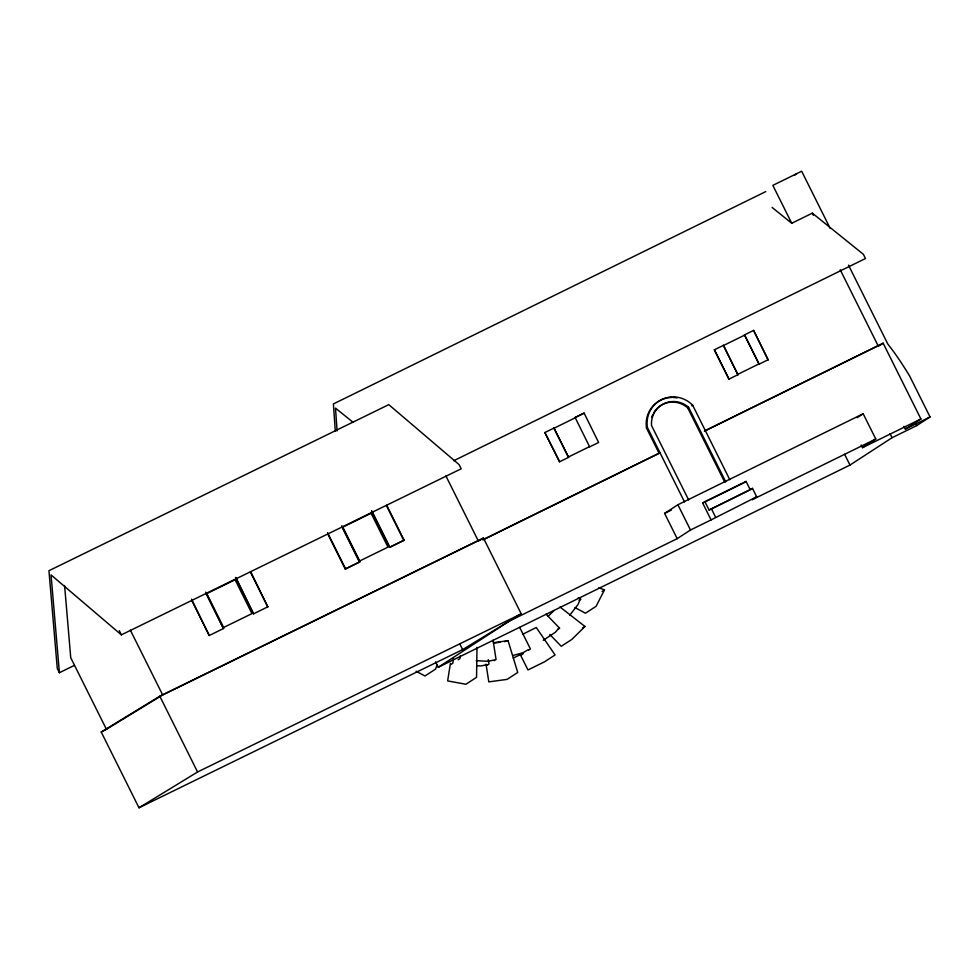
<?xml version="1.0" encoding="UTF-8"?>
<svg xmlns="http://www.w3.org/2000/svg" width="979" height="979" viewBox="0 0 979 979"><rect width="100%" height="100%" fill="white"/><g stroke="black" fill="none" stroke-linecap="round" stroke-linejoin="round"><path stroke-width="1.47" d="M476.993 647.339L476.553 677.346L465.906 684.26L447.648 680.907L450.413 663.358M453.51 658.806L452.812 663.236L451.05 664.386M460.375 655.673L459.91 658.622L458.135 659.773M437.05 664.851L435.606 669.085L424.972 675.999L416.099 671.215M580.351 598.891L578.026 604.496L569.766 615.179M598.854 587.804L604.484 589.872L596.089 606.319L585.454 613.233L574.967 607.58M559.229 627.772L555.289 632.336L543.223 640.29M548.13 616.305L554.016 610.504M560.012 606.992L584.965 626.487L571.907 639.385L561.261 646.299L549.819 634.478M794.299 175.363L796.661 173.821M544.875 432.547L559.596 461.77L568.566 457.364L553.955 428.068L544.875 432.547L559.596 461.77M553.955 428.068L568.566 457.364M575.15 417.519L584.12 413.114L598.622 442.484L589.652 446.889L575.15 417.519L584.12 413.114M714.352 349.821L728.951 379.118L714.352 349.821L723.42 345.342L737.921 374.712L723.42 345.342M744.505 334.879L759.117 364.176L744.505 334.879L753.585 330.4L768.087 359.77L753.585 330.4M482.831 539.931L659.112 453.35L646.519 428.092L647.413 427.517A27.204 26.506 57 0 1 661.657 399.554A27.204 26.506 57 0 1 692.691 405.269L729.796 479.686M653.458 413.26A22.945 22.358 57 0 1 687.699 407.876L688.58 407.288L725.684 481.717M691.81 405.844L692.691 405.269M659.112 453.35L660.005 452.775L483.699 539.356M878.126 346.444L883.131 343.188L920.909 418.975L905.342 429.083L903.984 426.367M435.557 661.865L438.249 667.274L509.178 621.175L677.199 538.658L664.606 513.4L677.896 504.76L863.184 413.762L875.777 439.02L862.475 447.672L861.153 445.004M677.199 538.658L690.489 530.018L711.084 519.91L702.689 503.071L704.904 501.627L746.071 481.411L750.269 489.83L752.484 488.386L756.681 496.806L752.251 499.694L875.777 439.02M743.856 482.843L746.071 481.411M486.049 664.203L488.815 681.886L507.073 679.389L517.72 672.475L508.077 640.694L504.454 641.649M704.904 501.627L709.102 510.047L752.484 488.386M857.139 417.69L863.184 413.762M579.14 600.347L580.914 599.197L578.271 597.777M487.187 665.243L488.962 664.092L488.264 659.638M494.285 660.629L496.059 659.479L493.037 640.168M711.084 519.91L756.681 496.806M602.109 591.414L604.484 589.872M557.895 629.387L559.67 628.237L546.037 614.139M521.562 654.767L523.337 653.617M528.66 650.166L530.434 649.016L519.653 627.392M582.603 628.029L584.965 626.487M438.249 667.274L849.98 465.062L892.053 437.723L916.748 425.596L930.05 416.956L909.687 376.12A111.63 24.916 63.8 0 0 887.831 344.057L848.487 265.125M191.86 600.653L209.249 635.518L191.529 599.111M205.749 592.148L223.469 628.555L206.092 593.702M235.511 577.634L253.561 613.845L235.841 577.426M250.734 571.809L267.781 606.882L250.404 572.017M327.867 534.179L345.257 569.044L359.807 561.885L341.757 525.674M345.257 569.044L359.807 561.885M371.518 511.16L389.569 547.371L404.119 540.2L386.742 505.335M389.569 547.371L404.119 540.2M101.216 731.998L159.797 696.204L483.43 538.046L521.207 613.821L462.626 649.615L138.994 807.773L101.216 731.998L106.699 729.318M445.898 475.929L478.217 540.738L162.673 694.943L106.43 729.306L70.745 657.741L64.59 585.54M478.621 540.983L483.43 538.046M138.994 807.773L197.574 771.978L521.207 613.821M528.379 649.591L523.202 652.663L513.082 655.453M521.281 654.192L513.216 658.072M765.725 191.615L333.411 403.935L335.307 431.36M772.101 207.438L791.73 223.261L812.325 213.153L863.368 254.307L865.46 258.529L453.73 460.73M553.918 428.276L575.162 417.849M723.383 345.563L744.64 335.124M568.273 457.071L589.517 446.644M737.75 374.357L758.994 363.919M759.117 364.176L768.197 359.697M728.951 379.118L738.031 374.651M883.131 343.188L704.403 431.103L878.126 345.795L840.202 269.739M664.606 513.4L671.459 510.035M702.689 503.071L742.486 483.528M709.102 510.047L748.898 490.503M862.475 447.672L920.909 418.975M905.342 429.083L930.05 416.956M523.019 634.147L536.259 627.502L555.069 654.951L544.434 661.865L527.962 669.954L519.947 653.886M59.389 672.72L51.055 574.918L121.359 634.857L461.182 468.794L459.078 464.584L388.773 404.645L48.95 570.708L57.284 668.51L59.389 672.72L74.453 665.353M209.249 635.518L223.799 628.359M253.561 613.845L268.111 606.674M494.187 659.993L488.288 661.29L476.222 660.69M487.089 664.606L481.191 665.904L476.675 665.671M494.383 642.567L508.077 640.694M493.502 643.142L500.355 642.212M353.272 422.463L335.503 408.145L337.094 430.993M830.168 228.376L801.666 171.227L772.847 185.374L791.73 223.261M812.325 213.153L813.365 215.258M915.389 422.867L916.748 425.596M890.021 433.673L892.053 437.723M844.583 454.244L849.98 465.062M687.699 407.876L724.803 482.292M711.317 508.603L715.514 517.022M688.629 499.914L651.524 425.498A22.945 22.358 57 0 1 688.58 407.288M647.413 427.517L684.505 501.933M677.896 504.76L690.489 530.018M459.934 644.206L462.626 649.615M386.411 505.543L403.789 540.408M371.849 510.952L389.899 547.163M342.099 527.228L359.477 562.093M327.537 532.637L345.587 568.848M130.354 630.133L162.673 694.943M159.797 696.204L197.574 771.978M119.254 630.647L121.359 634.857M651.684 417.287A22.945 22.358 57 0 1 652.773 414.558M646.519 428.092A27.204 26.506 57 0 1 665.989 398.233M667.348 397.939A27.204 26.506 57 0 1 671.508 397.474M672.903 397.474A27.204 26.506 57 0 1 677.089 397.915M235.082 579.752L206.765 593.592L223.653 627.453L251.97 613.613L235.082 579.752M371.09 513.277L342.772 527.118L359.66 560.979L387.978 547.139L371.09 513.277"/></g></svg>
